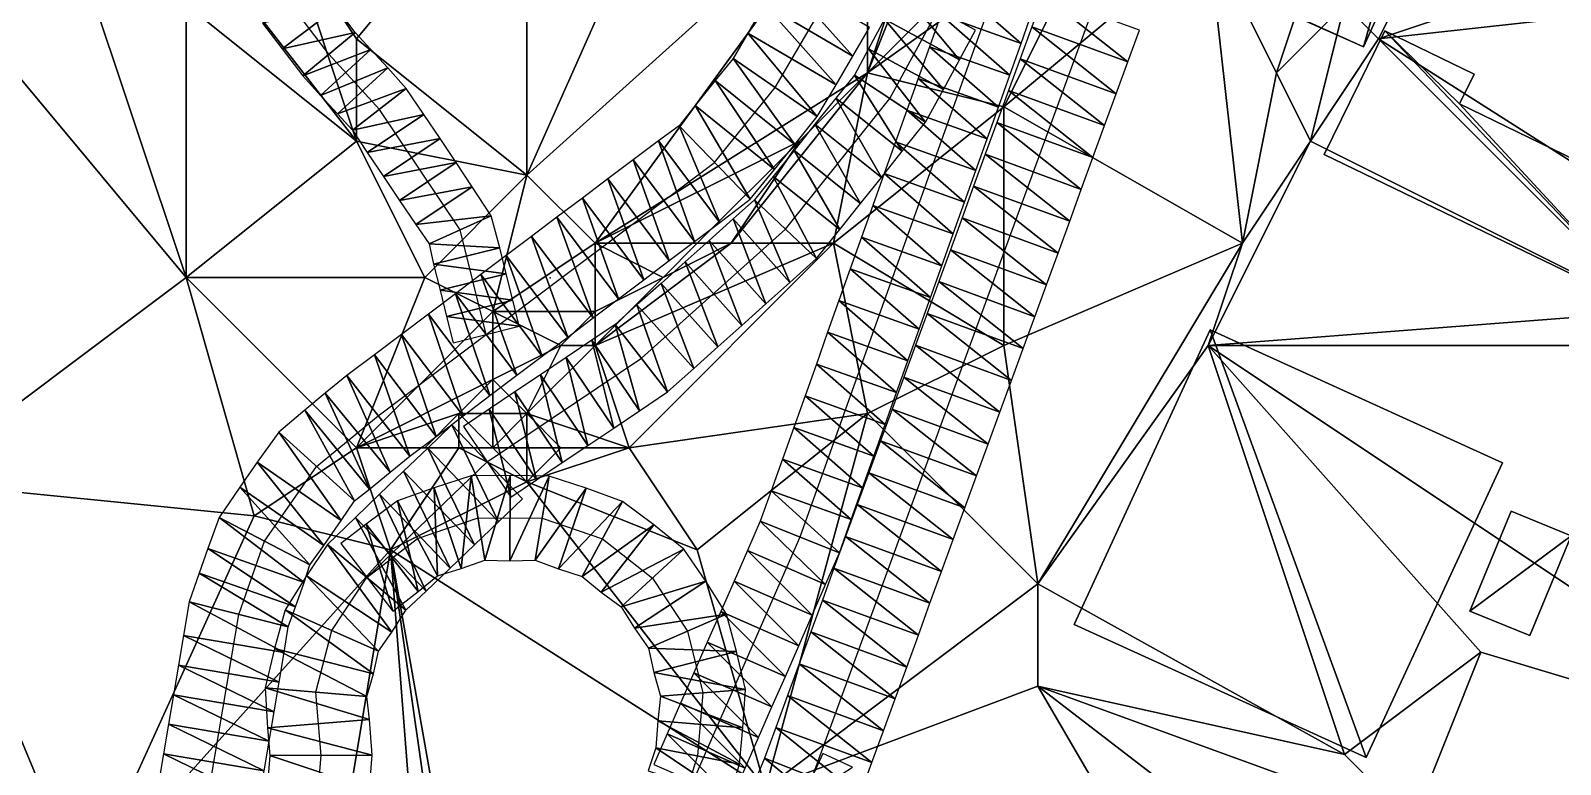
# Model space of a CAD drawing. Header units: metres. Extents: x -1103 to 901, y -902 to 905.
# Drawn here: x -1011.1 to -921.3, y -602.6 to -559.5 of the extents above; entities that cross this region are included whole.
import ezdxf

# ---------------------------------------------------------------- set-up
doc = ezdxf.new("R2010")
doc.units = ezdxf.units.M
for name, color, linetype in [('OSM_BUILDING_FOOTPRINTS', 7, 'CONTINUOUS'), ('OSM_BUILDING_ROOFS', 1, 'CONTINUOUS'), ('OSM_BUILDING_WALLS', 8, 'CONTINUOUS'), ('OSM_ROAD_AXES', 2, 'CONTINUOUS'), ('OSM_ROAD_SURFACE', 9, 'CONTINUOUS'), ('OSM_TERRAIN', 3, 'CONTINUOUS'), ('OSM_TREES', 3, 'CONTINUOUS')]:
    doc.layers.add(name, color=color, linetype=linetype)

msp = doc.modelspace()

# ---------------------------------------------------------------- linework, layer by layer
at = {"layer": 'OSM_BUILDING_FOOTPRINTS'}
for points in [[(-922.203, -536.966, 11.54), (-929.332, -533.77, 11.54), (-940.01, -557.271, 11.54), (-932.88, -560.467, 11.54), (-922.203, -536.966, 11.54)], [(-935.19, -566.782, 11.268), (-931.642, -559.538, 11.268), (-926.402, -562.081, 11.268), (-927.254, -563.818, 11.268), (-919.759, -567.445, 11.268), (-918.698, -565.277, 11.268), (-912.088, -568.473, 11.268), (-915.846, -576.137, 11.268), (-935.19, -566.782, 11.268)], [(-941.899, -577.078, 10.898), (-949.88, -594.385, 10.898), (-932.724, -602.193, 10.898), (-924.733, -584.885, 10.898), (-941.899, -577.078, 10.898)], [(-924.224, -587.727, 10.93), (-920.698, -589.165, 10.93), (-923.119, -595.026, 10.93), (-926.645, -593.589, 10.93), (-924.224, -587.727, 10.93)]]:
    msp.add_polyline3d(points, close=True, dxfattribs=at)
at = {"layer": 'OSM_BUILDING_ROOFS'}
for points in [[(-932.88, -560.467, 21.44), (-925.767, -535.368, 23.783), (-936.445, -558.869, 23.783)], [(-932.88, -560.467, 21.44), (-922.203, -536.966, 21.44), (-925.767, -535.368, 23.783)], [(-931.642, -559.538, 21.268), (-935.19, -566.782, 21.268), (-915.846, -576.137, 21.268)], [(-927.254, -563.818, 21.268), (-926.402, -562.081, 21.268), (-931.642, -559.538, 21.268)], [(-927.254, -563.818, 21.268), (-931.642, -559.538, 21.268), (-915.846, -576.137, 21.268)], [(-915.846, -576.137, 21.268), (-919.759, -567.445, 21.268), (-927.254, -563.818, 21.268)], [(-932.724, -602.193, 16.098), (-941.899, -577.078, 16.098), (-949.88, -594.385, 16.098)], [(-932.724, -602.193, 16.098), (-924.733, -584.885, 16.098), (-941.899, -577.078, 16.098)], [(-920.698, -589.165, 20.93), (-924.224, -587.727, 20.93), (-926.645, -593.589, 20.93)], [(-920.698, -589.165, 20.93), (-926.645, -593.589, 20.93), (-923.119, -595.026, 20.93)]]:
    msp.add_3dface(points, dxfattribs=at)
at = {"layer": 'OSM_BUILDING_WALLS'}
for points in [[(-932.88, -560.467, 11.54), (-922.203, -536.966, 11.54), (-922.203, -536.966, 21.44)], [(-932.88, -560.467, 11.54), (-922.203, -536.966, 21.44), (-932.88, -560.467, 21.44)], [(-940.01, -557.271, 11.54), (-932.88, -560.467, 11.54), (-932.88, -560.467, 21.44)], [(-940.01, -557.271, 11.54), (-932.88, -560.467, 21.44), (-940.01, -557.271, 21.44)], [(-940.01, -557.271, 21.44), (-932.88, -560.467, 21.44), (-936.445, -558.869, 23.783)], [(-931.642, -559.538, 11.268), (-935.19, -566.782, 11.268), (-935.19, -566.782, 21.268)], [(-931.642, -559.538, 11.268), (-935.19, -566.782, 21.268), (-931.642, -559.538, 21.268)], [(-926.402, -562.081, 11.268), (-931.642, -559.538, 11.268), (-931.642, -559.538, 21.268)], [(-926.402, -562.081, 11.268), (-931.642, -559.538, 21.268), (-926.402, -562.081, 21.268)], [(-927.254, -563.818, 11.268), (-926.402, -562.081, 11.268), (-926.402, -562.081, 21.268)], [(-927.254, -563.818, 11.268), (-926.402, -562.081, 21.268), (-927.254, -563.818, 21.268)], [(-919.759, -567.445, 11.268), (-927.254, -563.818, 11.268), (-927.254, -563.818, 21.268)], [(-919.759, -567.445, 11.268), (-927.254, -563.818, 21.268), (-919.759, -567.445, 21.268)], [(-935.19, -566.782, 11.268), (-915.846, -576.137, 11.268), (-915.846, -576.137, 21.268)], [(-935.19, -566.782, 11.268), (-915.846, -576.137, 21.268), (-935.19, -566.782, 21.268)], [(-941.899, -577.078, 10.898), (-949.88, -594.385, 10.898), (-949.88, -594.385, 16.098)], [(-941.899, -577.078, 10.898), (-949.88, -594.385, 16.098), (-941.899, -577.078, 16.098)], [(-924.733, -584.885, 10.898), (-941.899, -577.078, 10.898), (-941.899, -577.078, 16.098)], [(-924.733, -584.885, 10.898), (-941.899, -577.078, 16.098), (-924.733, -584.885, 16.098)], [(-932.724, -602.193, 10.898), (-924.733, -584.885, 10.898), (-924.733, -584.885, 16.098)], [(-932.724, -602.193, 10.898), (-924.733, -584.885, 16.098), (-932.724, -602.193, 16.098)], [(-924.224, -587.727, 10.93), (-926.645, -593.589, 10.93), (-926.645, -593.589, 20.93)], [(-924.224, -587.727, 10.93), (-926.645, -593.589, 20.93), (-924.224, -587.727, 20.93)], [(-920.698, -589.165, 10.93), (-924.224, -587.727, 10.93), (-924.224, -587.727, 20.93)], [(-920.698, -589.165, 10.93), (-924.224, -587.727, 20.93), (-920.698, -589.165, 20.93)], [(-923.119, -595.026, 10.93), (-920.698, -589.165, 10.93), (-920.698, -589.165, 20.93)], [(-923.119, -595.026, 10.93), (-920.698, -589.165, 20.93), (-923.119, -595.026, 20.93)], [(-926.645, -593.589, 10.93), (-923.119, -595.026, 10.93), (-923.119, -595.026, 20.93)], [(-926.645, -593.589, 10.93), (-923.119, -595.026, 20.93), (-926.645, -593.589, 20.93)], [(-949.88, -594.385, 10.898), (-932.724, -602.193, 10.898), (-932.724, -602.193, 16.098)], [(-949.88, -594.385, 10.898), (-932.724, -602.193, 16.098), (-949.88, -594.385, 16.098)]]:
    msp.add_3dface(points, dxfattribs=at)
at = {"layer": 'OSM_ROAD_AXES'}
for points in [[(-984.389, -577.355, 13.303), (-985.915, -571.206, 13.919), (-990.657, -564.14, 13.967), (-993.619, -560.899, 13.85), (-1005.182, -545.727, 13.877), (-1008.001, -539.987, 14.289), (-1006.519, -535.574, 14.732), (-1001.778, -531.007, 15.216), (-971.093, -499.046, 16.292)], [(-942.707, -541.634, 15.245), (-965.255, -603.321, 12.366), (-977.613, -633.059, 12.271), (-984.775, -649.393, 13.875), (-995.707, -665.086, 16.563), (-1012.596, -684.318, 18.854), (-1024.843, -696.317, 18.719), (-1036.505, -705.972, 16.873), (-1048.829, -715.229, 13.77), (-1063.674, -724.308, 11.18), (-1100, -742.912, 11.933)], [(-1020.987, -633.314, 14.085), (-1003.047, -611.185, 12.225), (-1001.257, -607.679, 12.208), (-998.914, -593.789, 12.147), (-997.399, -589.487, 12.116), (-994.349, -585.107, 12.34), (-990.723, -582.133, 12.671), (-984.389, -577.355, 13.303), (-970.982, -567.258, 14.082), (-967.422, -562.856, 14.353), (-962.515, -554.462, 14.852), (-957.441, -541.844, 15.651)], [(-949.372, -542.673, 15.503), (-965.974, -589.243, 13.023), (-973.048, -605.389, 12.264), (-976.121, -612.401, 12.194), (-988.191, -635.647, 12.846), (-995.74, -648.144, 14.9), (-1005.544, -662.134, 17.192), (-1016.2, -675.637, 18.234), (-1027.684, -687.05, 18.171), (-1045.381, -702.787, 15.625), (-1056.368, -711.535, 13.048), (-1067.985, -719.177, 11.428), (-1071.279, -720.947, 11.315), (-1100, -735.112, 11.938)], [(-984.334, -584.831, 12.391), (-975.281, -578.748, 13.386), (-966.814, -571.173, 13.999), (-960.691, -563.509, 14.386), (-949.372, -542.673, 15.503)], [(-1084.952, -704.469, 12.255), (-1083.35, -702.534, 12.291), (-1080.376, -700.255, 12.331), (-1076.817, -699.05, 12.452), (-1073.059, -699.061, 12.676), (-1069.378, -698.718, 12.894), (-1066.747, -697.734, 13.036), (-1064.758, -696.296, 13.141), (-1059.717, -691.629, 13.741), (-999.013, -616.482, 12.354), (-995.851, -611.605, 12.159), (-994.514, -607.17, 12.147), (-994.083, -602.061, 12.143), (-994.381, -598.345, 12.145), (-993.453, -594.729, 12.137), (-991.397, -591.61, 12.118), (-984.334, -584.831, 12.391)], [(-991.397, -591.61, 12.118), (-988.424, -589.321, 12.166), (-984.864, -588.126, 12.293), (-981.106, -588.137, 12.394), (-977.569, -589.354, 12.454), (-974.618, -591.654, 12.471), (-972.573, -594.773, 12.446), (-971.666, -598.389, 12.381), (-971.976, -602.094, 12.292), (-973.048, -605.389, 12.264)]]:
    msp.add_polyline3d(points, dxfattribs=at)
at = {"layer": 'OSM_ROAD_SURFACE'}
for points in [[(-962.869, -561.013, 14.542), (-967.068, -556.306, 14.78), (-968.049, -557.985, 14.672)], [(-962.869, -561.013, 14.542), (-961.888, -559.334, 14.653), (-967.068, -556.306, 14.78)], [(-957.04, -556.736, 14.869), (-957.704, -558.599, 14.704), (-952.994, -560.278, 14.606)], [(-957.04, -556.736, 14.869), (-952.994, -560.278, 14.606), (-952.33, -558.415, 14.708)], [(-956.608, -561.229, 14.548), (-960.058, -557.106, 14.877), (-961.001, -558.843, 14.77)], [(-956.608, -561.229, 14.548), (-955.664, -559.493, 14.643), (-960.058, -557.106, 14.877)], [(-951.674, -557.428, 14.762), (-952.357, -559.297, 14.66), (-946.722, -561.357, 14.442)], [(-951.674, -557.428, 14.762), (-946.722, -561.357, 14.442), (-946.039, -559.487, 14.543)], [(-993.185, -558.17, 13.87), (-997.523, -559.077, 13.91), (-996.366, -560.594, 13.925)], [(-992.077, -559.626, 13.93), (-993.185, -558.17, 13.87), (-996.366, -560.594, 13.925)], [(-963.851, -562.692, 14.442), (-968.049, -557.985, 14.672), (-969.031, -559.663, 14.563)], [(-963.851, -562.692, 14.442), (-962.869, -561.013, 14.542), (-968.049, -557.985, 14.672)], [(-957.551, -562.966, 14.452), (-961.001, -558.843, 14.77), (-961.944, -560.579, 14.579)], [(-957.551, -562.966, 14.452), (-956.608, -561.229, 14.548), (-961.001, -558.843, 14.77)], [(-957.704, -558.599, 14.704), (-958.368, -560.462, 14.586), (-953.658, -562.141, 14.504)], [(-957.704, -558.599, 14.704), (-953.658, -562.141, 14.504), (-952.994, -560.278, 14.606)], [(-952.357, -559.297, 14.66), (-953.041, -561.166, 14.558), (-947.405, -563.226, 14.34)], [(-952.357, -559.297, 14.66), (-947.405, -563.226, 14.34), (-946.722, -561.357, 14.442)], [(-992.077, -559.626, 13.93), (-996.366, -560.594, 13.925), (-995.162, -562.172, 13.94)], [(-991.156, -560.63, 13.955), (-992.077, -559.626, 13.93), (-995.162, -562.172, 13.94)], [(-964.952, -564.559, 14.435), (-969.031, -559.663, 14.563), (-969.893, -561.154, 14.474)], [(-964.952, -564.559, 14.435), (-963.851, -562.692, 14.442), (-969.031, -559.663, 14.563)], [(-991.156, -560.63, 13.955), (-995.162, -562.172, 13.94), (-994.108, -563.329, 13.982)], [(-990.168, -561.71, 13.988), (-991.156, -560.63, 13.955), (-994.108, -563.329, 13.982)], [(-966.276, -566.21, 14.447), (-969.893, -561.154, 14.474), (-970.942, -562.437, 14.395)], [(-966.276, -566.21, 14.447), (-964.952, -564.559, 14.435), (-969.893, -561.154, 14.474)], [(-958.607, -564.89, 14.38), (-961.944, -560.579, 14.579), (-962.774, -562.127, 14.482)], [(-958.607, -564.89, 14.38), (-957.551, -562.966, 14.452), (-961.944, -560.579, 14.579)], [(-958.368, -560.462, 14.586), (-959.032, -562.325, 14.484), (-954.322, -564.003, 14.404)], [(-958.368, -560.462, 14.586), (-954.322, -564.003, 14.404), (-953.658, -562.141, 14.504)], [(-953.041, -561.166, 14.558), (-953.724, -563.036, 14.456), (-948.089, -565.095, 14.239)], [(-953.041, -561.166, 14.558), (-948.089, -565.095, 14.239), (-947.405, -563.226, 14.34)], [(-990.168, -561.71, 13.988), (-994.108, -563.329, 13.982), (-993.121, -564.409, 13.997)], [(-989.077, -562.913, 14.029), (-990.168, -561.71, 13.988), (-993.121, -564.409, 13.997)], [(-959.962, -566.602, 14.318), (-962.774, -562.127, 14.482), (-963.869, -563.481, 14.445)], [(-959.962, -566.602, 14.318), (-958.607, -564.89, 14.38), (-962.774, -562.127, 14.482)], [(-989.077, -562.913, 14.029), (-993.121, -564.409, 13.997), (-992.237, -565.366, 14.006)], [(-988.048, -564.438, 14.074), (-989.077, -562.913, 14.029), (-992.237, -565.366, 14.006)], [(-967.462, -567.677, 14.349), (-970.942, -562.437, 14.395), (-972.128, -563.904, 14.305)], [(-967.462, -567.677, 14.349), (-966.276, -566.21, 14.447), (-970.942, -562.437, 14.395)], [(-959.032, -562.325, 14.484), (-959.696, -564.187, 14.409), (-954.986, -565.866, 14.334)], [(-959.032, -562.325, 14.484), (-954.986, -565.866, 14.334), (-954.322, -564.003, 14.404)], [(-953.724, -563.036, 14.456), (-954.407, -564.905, 14.37), (-948.772, -566.965, 14.137)], [(-953.724, -563.036, 14.456), (-948.772, -566.965, 14.137), (-948.089, -565.095, 14.239)], [(-968.896, -569.414, 14.223), (-972.128, -563.904, 14.305), (-973.068, -565.102, 14.235)], [(-968.896, -569.414, 14.223), (-967.462, -567.677, 14.349), (-972.128, -563.904, 14.305)], [(-961.187, -568.135, 14.263), (-963.869, -563.481, 14.445), (-965.093, -565.014, 14.462)], [(-961.187, -568.135, 14.263), (-959.962, -566.602, 14.318), (-963.869, -563.481, 14.445)], [(-988.048, -564.438, 14.074), (-992.237, -565.366, 14.006), (-991.369, -566.667, 14.009)], [(-987.099, -565.852, 14.115), (-988.048, -564.438, 14.074), (-991.369, -566.667, 14.009)], [(-959.696, -564.187, 14.409), (-960.36, -566.05, 14.34), (-955.65, -567.729, 14.265)], [(-959.696, -564.187, 14.409), (-955.65, -567.729, 14.265), (-954.986, -565.866, 14.334)], [(-970.667, -570.776, 14.202), (-973.068, -565.102, 14.235), (-974.276, -565.983, 14.197)], [(-970.667, -570.776, 14.202), (-968.896, -569.414, 14.223), (-973.068, -565.102, 14.235)], [(-962.412, -569.668, 14.208), (-965.093, -565.014, 14.462), (-966.318, -566.547, 14.4)], [(-962.412, -569.668, 14.208), (-961.187, -568.135, 14.263), (-965.093, -565.014, 14.462)], [(-954.407, -564.905, 14.37), (-955.09, -566.774, 14.3), (-949.455, -568.834, 14.085)], [(-954.407, -564.905, 14.37), (-949.455, -568.834, 14.085), (-948.772, -566.965, 14.137)], [(-987.099, -565.852, 14.115), (-991.369, -566.667, 14.009), (-990.421, -568.081, 13.972)], [(-986.151, -567.265, 14.15), (-987.099, -565.852, 14.115), (-990.421, -568.081, 13.972)], [(-972.156, -571.898, 14.142), (-974.276, -565.983, 14.197), (-975.766, -567.105, 14.148)], [(-972.156, -571.898, 14.142), (-970.667, -570.776, 14.202), (-974.276, -565.983, 14.197)], [(-963.636, -571.2, 14.153), (-966.318, -566.547, 14.4), (-967.543, -568.079, 14.29)], [(-963.636, -571.2, 14.153), (-962.412, -569.668, 14.208), (-966.318, -566.547, 14.4)], [(-960.36, -566.05, 14.34), (-961.024, -567.913, 14.271), (-956.314, -569.592, 14.195)], [(-960.36, -566.05, 14.34), (-956.314, -569.592, 14.195), (-955.65, -567.729, 14.265)], [(-986.151, -567.265, 14.15), (-990.421, -568.081, 13.972), (-989.472, -569.494, 13.935)], [(-985.203, -568.678, 14.114), (-986.151, -567.265, 14.15), (-989.472, -569.494, 13.935)], [(-973.646, -573.02, 13.909), (-975.766, -567.105, 14.148), (-977.256, -568.227, 14.099)], [(-973.646, -573.02, 13.909), (-972.156, -571.898, 14.142), (-975.766, -567.105, 14.148)], [(-955.09, -566.774, 14.3), (-955.774, -568.643, 14.23), (-950.138, -570.703, 14.033)], [(-955.09, -566.774, 14.3), (-950.138, -570.703, 14.033), (-949.455, -568.834, 14.085)], [(-975.136, -574.142, 13.764), (-977.256, -568.227, 14.099), (-978.745, -569.349, 14.049)], [(-975.136, -574.142, 13.764), (-973.646, -573.02, 13.909), (-977.256, -568.227, 14.099)], [(-964.995, -572.888, 14.049), (-967.543, -568.079, 14.29), (-968.633, -569.458, 14.184)], [(-964.995, -572.888, 14.049), (-963.636, -571.2, 14.153), (-967.543, -568.079, 14.29)], [(-961.024, -567.913, 14.271), (-961.688, -569.776, 14.202), (-956.978, -571.455, 14.125)], [(-961.024, -567.913, 14.271), (-956.978, -571.455, 14.125), (-956.314, -569.592, 14.195)], [(-985.203, -568.678, 14.114), (-989.472, -569.494, 13.935), (-988.524, -570.907, 13.899)], [(-984.092, -570.384, 14.05), (-985.203, -568.678, 14.114), (-988.524, -570.907, 13.899)], [(-955.774, -568.643, 14.23), (-956.457, -570.513, 14.16), (-950.822, -572.573, 13.981)], [(-955.774, -568.643, 14.23), (-950.822, -572.573, 13.981), (-950.138, -570.703, 14.033)], [(-976.626, -575.264, 13.79), (-978.745, -569.349, 14.049), (-980.235, -570.471, 13.984)], [(-976.626, -575.264, 13.79), (-975.136, -574.142, 13.764), (-978.745, -569.349, 14.049)], [(-966.558, -574.298, 13.932), (-968.633, -569.458, 14.184), (-969.892, -570.572, 14.144)], [(-966.558, -574.298, 13.932), (-964.995, -572.888, 14.049), (-968.633, -569.458, 14.184)], [(-961.688, -569.776, 14.202), (-962.352, -571.638, 14.133), (-957.642, -573.317, 14.055)], [(-961.688, -569.776, 14.202), (-957.642, -573.317, 14.055), (-956.978, -571.455, 14.125)], [(-984.092, -570.384, 14.05), (-988.524, -570.907, 13.899), (-987.738, -572.028, 13.871)], [(-983.592, -572.262, 13.831), (-984.092, -570.384, 14.05), (-987.738, -572.028, 13.871)], [(-978.115, -576.386, 13.745), (-980.235, -570.471, 13.984), (-981.725, -571.593, 13.877)], [(-978.115, -576.386, 13.745), (-976.626, -575.264, 13.79), (-980.235, -570.471, 13.984)], [(-967.97, -575.561, 13.826), (-969.892, -570.572, 14.144), (-971.304, -571.835, 14.096)], [(-967.97, -575.561, 13.826), (-966.558, -574.298, 13.932), (-969.892, -570.572, 14.144)], [(-956.457, -570.513, 14.16), (-957.14, -572.382, 14.09), (-951.505, -574.442, 13.929)], [(-956.457, -570.513, 14.16), (-951.505, -574.442, 13.929), (-950.822, -572.573, 13.981)], [(-983.592, -572.262, 13.831), (-987.738, -572.028, 13.871), (-987.475, -573.225, 13.822)], [(-979.605, -577.508, 13.682), (-981.725, -571.593, 13.877), (-983.215, -572.715, 13.77)], [(-979.605, -577.508, 13.682), (-978.115, -576.386, 13.745), (-981.725, -571.593, 13.877)], [(-969.381, -576.824, 13.721), (-971.304, -571.835, 14.096), (-972.715, -573.097, 13.882)], [(-969.381, -576.824, 13.721), (-967.97, -575.561, 13.826), (-971.304, -571.835, 14.096)], [(-962.352, -571.638, 14.133), (-963.016, -573.501, 14.051), (-958.306, -575.18, 13.985)], [(-962.352, -571.638, 14.133), (-958.306, -575.18, 13.985), (-957.642, -573.317, 14.055)], [(-983.211, -573.799, 13.657), (-983.592, -572.262, 13.831), (-987.475, -573.225, 13.822)], [(-981.095, -578.63, 13.536), (-983.215, -572.715, 13.77), (-984.704, -573.837, 13.691)], [(-981.095, -578.63, 13.536), (-979.605, -577.508, 13.682), (-983.215, -572.715, 13.77)], [(-957.14, -572.382, 14.09), (-957.824, -574.251, 14.02), (-952.188, -576.311, 13.877)], [(-957.14, -572.382, 14.09), (-952.188, -576.311, 13.877), (-951.505, -574.442, 13.929)], [(-983.211, -573.799, 13.657), (-987.475, -573.225, 13.822), (-987.093, -574.762, 13.651)], [(-982.83, -575.336, 13.508), (-983.211, -573.799, 13.657), (-987.093, -574.762, 13.651)], [(-970.792, -578.086, 13.616), (-972.715, -573.097, 13.882), (-974.126, -574.36, 13.71)], [(-970.792, -578.086, 13.616), (-969.381, -576.824, 13.721), (-972.715, -573.097, 13.882)], [(-963.016, -573.501, 14.051), (-963.68, -575.364, 13.944), (-958.971, -577.043, 13.889)], [(-963.016, -573.501, 14.051), (-958.971, -577.043, 13.889), (-958.306, -575.18, 13.985)], [(-982.584, -579.751, 13.343), (-984.704, -573.837, 13.691), (-986.195, -574.959, 13.61)], [(-982.584, -579.751, 13.343), (-981.095, -578.63, 13.536), (-984.704, -573.837, 13.691)], [(-972.203, -579.349, 13.51), (-974.126, -574.36, 13.71), (-975.537, -575.623, 13.596)], [(-972.203, -579.349, 13.51), (-970.792, -578.086, 13.616), (-974.126, -574.36, 13.71)], [(-957.824, -574.251, 14.02), (-958.507, -576.121, 13.939), (-952.872, -578.181, 13.813)], [(-957.824, -574.251, 14.02), (-952.872, -578.181, 13.813), (-952.188, -576.311, 13.877)], [(-984.166, -580.944, 12.959), (-986.195, -574.959, 13.61), (-987.779, -576.154, 13.475)], [(-982.83, -575.336, 13.508), (-987.093, -574.762, 13.651), (-986.712, -576.299, 13.438)], [(-982.448, -576.873, 13.513), (-982.83, -575.336, 13.508), (-986.712, -576.299, 13.438)], [(-984.166, -580.944, 12.959), (-982.584, -579.751, 13.343), (-986.195, -574.959, 13.61)], [(-973.744, -580.72, 13.396), (-975.537, -575.623, 13.596), (-976.818, -576.777, 13.497)], [(-973.744, -580.72, 13.396), (-972.203, -579.349, 13.51), (-975.537, -575.623, 13.596)], [(-963.68, -575.364, 13.944), (-964.344, -577.227, 13.825), (-959.635, -578.906, 13.789)], [(-963.68, -575.364, 13.944), (-959.635, -578.906, 13.789), (-958.971, -577.043, 13.889)], [(-985.75, -582.139, 13.046), (-987.779, -576.154, 13.475), (-989.363, -577.349, 13.339)], [(-985.75, -582.139, 13.046), (-984.166, -580.944, 12.959), (-987.779, -576.154, 13.475)], [(-982.448, -576.873, 13.513), (-986.712, -576.299, 13.438), (-986.331, -577.837, 13.226)], [(-958.507, -576.121, 13.939), (-959.19, -577.99, 13.839), (-953.555, -580.05, 13.732)], [(-958.507, -576.121, 13.939), (-953.555, -580.05, 13.732), (-952.872, -578.181, 13.813)], [(-987.333, -583.333, 12.993), (-989.363, -577.349, 13.339), (-990.946, -578.543, 13.128)], [(-987.333, -583.333, 12.993), (-985.75, -582.139, 13.046), (-989.363, -577.349, 13.339)], [(-975.396, -581.837, 13.289), (-976.818, -576.777, 13.497), (-978.184, -577.687, 13.472)], [(-975.396, -581.837, 13.289), (-973.744, -580.72, 13.396), (-976.818, -576.777, 13.497)], [(-964.344, -577.227, 13.825), (-965.008, -579.09, 13.706), (-960.299, -580.769, 13.689)], [(-964.344, -577.227, 13.825), (-960.299, -580.769, 13.689), (-959.635, -578.906, 13.789)], [(-976.905, -582.851, 13.186), (-978.184, -577.687, 13.472), (-979.693, -578.701, 13.446)], [(-976.905, -582.851, 13.186), (-975.396, -581.837, 13.289), (-978.184, -577.687, 13.472)], [(-959.19, -577.99, 13.839), (-959.873, -579.859, 13.738), (-954.238, -581.919, 13.622)], [(-959.19, -577.99, 13.839), (-954.238, -581.919, 13.622), (-953.555, -580.05, 13.732)], [(-988.874, -584.495, 12.426), (-990.946, -578.543, 13.128), (-992.572, -579.77, 12.912)], [(-988.874, -584.495, 12.426), (-987.333, -583.333, 12.993), (-990.946, -578.543, 13.128)], [(-978.413, -583.865, 13.104), (-979.693, -578.701, 13.446), (-981.202, -579.714, 13.365)], [(-978.413, -583.865, 13.104), (-976.905, -582.851, 13.186), (-979.693, -578.701, 13.446)], [(-965.008, -579.09, 13.706), (-965.672, -580.952, 13.587), (-960.963, -582.631, 13.578)], [(-965.008, -579.09, 13.706), (-960.963, -582.631, 13.578), (-960.299, -580.769, 13.689)], [(-990.029, -585.443, 12.391), (-992.572, -579.77, 12.912), (-993.835, -580.805, 12.736)], [(-990.029, -585.443, 12.391), (-988.874, -584.495, 12.426), (-992.572, -579.77, 12.912)], [(-979.922, -584.878, 12.83), (-981.202, -579.714, 13.365), (-982.711, -580.728, 13.188)], [(-979.922, -584.878, 12.83), (-978.413, -583.865, 13.104), (-981.202, -579.714, 13.365)], [(-959.873, -579.859, 13.738), (-960.557, -581.729, 13.634), (-954.921, -583.789, 13.506)], [(-959.873, -579.859, 13.738), (-954.921, -583.789, 13.506), (-954.238, -581.919, 13.622)], [(-991.237, -586.435, 12.354), (-993.835, -580.805, 12.736), (-995.043, -581.797, 12.601)], [(-991.237, -586.435, 12.354), (-990.029, -585.443, 12.391), (-993.835, -580.805, 12.736)], [(-981.431, -585.892, 12.53), (-982.711, -580.728, 13.188), (-984.219, -581.742, 12.652)], [(-981.431, -585.892, 12.53), (-979.922, -584.878, 12.83), (-982.711, -580.728, 13.188)], [(-965.672, -580.952, 13.587), (-966.337, -582.815, 13.458), (-961.627, -584.494, 13.472)], [(-965.672, -580.952, 13.587), (-961.627, -584.494, 13.472), (-960.963, -582.631, 13.578)], [(-992.127, -587.124, 12.299), (-995.043, -581.797, 12.601), (-996.57, -583.091, 12.498)], [(-992.127, -587.124, 12.299), (-991.237, -586.435, 12.354), (-995.043, -581.797, 12.601)], [(-982.94, -586.906, 12.427), (-984.219, -581.742, 12.652), (-985.728, -582.756, 12.862)], [(-982.94, -586.906, 12.427), (-981.431, -585.892, 12.53), (-984.219, -581.742, 12.652)], [(-960.557, -581.729, 13.634), (-961.24, -583.598, 13.522), (-955.605, -585.658, 13.39)], [(-960.557, -581.729, 13.634), (-955.605, -585.658, 13.39), (-954.921, -583.789, 13.506)], [(-983.669, -588.351, 12.369), (-986.411, -582.666, 12.998), (-987.824, -584.022, 12.438)], [(-983.669, -588.351, 12.369), (-982.257, -586.995, 12.443), (-986.411, -582.666, 12.998)], [(-992.904, -588.282, 12.216), (-996.57, -583.091, 12.498), (-997.827, -584.853, 12.367)], [(-992.904, -588.282, 12.216), (-992.127, -587.124, 12.299), (-996.57, -583.091, 12.498)], [(-966.337, -582.815, 13.458), (-967.001, -584.678, 13.256), (-962.291, -586.357, 13.369)], [(-966.337, -582.815, 13.458), (-962.291, -586.357, 13.369), (-961.627, -584.494, 13.472)], [(-961.24, -583.598, 13.522), (-961.923, -585.467, 13.418), (-956.288, -587.527, 13.274)], [(-961.24, -583.598, 13.522), (-956.288, -587.527, 13.274), (-955.605, -585.658, 13.39)], [(-985.082, -589.707, 12.296), (-987.824, -584.022, 12.438), (-989.237, -585.378, 12.385)], [(-985.082, -589.707, 12.296), (-983.669, -588.351, 12.369), (-987.824, -584.022, 12.438)], [(-993.921, -589.742, 12.161), (-997.827, -584.853, 12.367), (-998.844, -586.312, 12.273)], [(-993.921, -589.742, 12.161), (-992.904, -588.282, 12.216), (-997.827, -584.853, 12.367)], [(-986.494, -591.063, 12.223), (-989.237, -585.378, 12.385), (-990.649, -586.734, 12.332)], [(-986.494, -591.063, 12.223), (-985.082, -589.707, 12.296), (-989.237, -585.378, 12.385)], [(-967.001, -584.678, 13.256), (-967.665, -586.541, 13.055), (-962.955, -588.22, 13.266)], [(-967.001, -584.678, 13.256), (-962.955, -588.22, 13.266), (-962.291, -586.357, 13.369)], [(-961.923, -585.467, 13.418), (-962.607, -587.337, 13.314), (-956.971, -589.397, 13.17)], [(-961.923, -585.467, 13.418), (-956.971, -589.397, 13.17), (-956.288, -587.527, 13.274)], [(-994.744, -590.883, 12.17), (-998.844, -586.312, 12.273), (-1000.055, -588.091, 12.225)], [(-994.744, -590.883, 12.17), (-993.921, -589.742, 12.161), (-998.844, -586.312, 12.273)], [(-987.247, -591.527, 12.19), (-987.439, -586.354, 12.317), (-989.6, -587.115, 12.3)], [(-985.849, -591.094, 12.239), (-985.264, -585.658, 12.395), (-987.439, -586.354, 12.317)], [(-987.247, -591.527, 12.19), (-985.849, -591.094, 12.239), (-987.439, -586.354, 12.317)], [(-985.849, -591.094, 12.239), (-984.465, -590.594, 12.29), (-985.264, -585.658, 12.395)], [(-984.465, -590.594, 12.29), (-982.978, -585.632, 12.458), (-985.264, -585.658, 12.395)], [(-984.465, -590.594, 12.29), (-982.993, -590.632, 12.328), (-982.978, -585.632, 12.458)], [(-982.993, -590.632, 12.328), (-980.691, -585.672, 12.612), (-982.978, -585.632, 12.458)], [(-982.993, -590.632, 12.328), (-981.521, -590.603, 12.369), (-980.691, -585.672, 12.612)], [(-981.521, -590.603, 12.369), (-978.525, -586.382, 12.666), (-980.691, -585.672, 12.612)], [(-981.521, -590.603, 12.369), (-980.151, -591.11, 12.393), (-978.525, -586.382, 12.666)], [(-980.151, -591.11, 12.393), (-976.378, -587.156, 12.709), (-978.525, -586.382, 12.666)], [(-987.907, -592.419, 12.173), (-990.649, -586.734, 12.332), (-992.062, -588.09, 12.241)], [(-988.385, -592.446, 12.166), (-989.6, -587.115, 12.3), (-991.436, -588.485, 12.226)], [(-987.907, -592.419, 12.173), (-986.494, -591.063, 12.223), (-990.649, -586.734, 12.332)], [(-988.385, -592.446, 12.166), (-987.247, -591.527, 12.19), (-989.6, -587.115, 12.3)], [(-980.151, -591.11, 12.393), (-978.76, -591.552, 12.419), (-976.378, -587.156, 12.709)], [(-978.76, -591.552, 12.419), (-974.557, -588.532, 12.648), (-976.378, -587.156, 12.709)], [(-967.665, -586.541, 13.055), (-968.298, -588.321, 12.945), (-963.65, -590.165, 13.158)], [(-967.665, -586.541, 13.055), (-963.65, -590.165, 13.158), (-962.955, -588.22, 13.266)], [(-995.074, -591.917, 12.177), (-1000.055, -588.091, 12.225), (-1000.734, -589.925, 12.234)], [(-995.074, -591.917, 12.177), (-994.744, -590.883, 12.17), (-1000.055, -588.091, 12.225)], [(-989.097, -593.536, 12.152), (-992.062, -588.09, 12.241), (-993.697, -589.684, 12.16)], [(-989.097, -593.536, 12.152), (-987.907, -592.419, 12.173), (-992.062, -588.09, 12.241)], [(-962.607, -587.337, 13.314), (-963.29, -589.206, 13.211), (-957.655, -591.266, 13.066)], [(-962.607, -587.337, 13.314), (-957.655, -591.266, 13.066), (-956.971, -589.397, 13.17)], [(-989.872, -593.591, 12.15), (-991.436, -588.485, 12.226), (-992.922, -589.629, 12.158)], [(-989.872, -593.591, 12.15), (-988.385, -592.446, 12.166), (-991.436, -588.485, 12.226)], [(-978.76, -591.552, 12.419), (-977.63, -592.476, 12.425), (-974.557, -588.532, 12.648)], [(-977.63, -592.476, 12.425), (-972.78, -589.959, 12.607), (-974.557, -588.532, 12.648)], [(-968.298, -588.321, 12.945), (-969.05, -590.034, 12.829), (-964.47, -592.04, 13.054)], [(-968.298, -588.321, 12.945), (-964.47, -592.04, 13.054), (-963.65, -590.165, 13.158)], [(-995.579, -593.351, 12.188), (-1000.734, -589.925, 12.234), (-1001.239, -591.359, 12.239)], [(-995.579, -593.351, 12.188), (-995.074, -591.917, 12.177), (-1000.734, -589.925, 12.234)], [(-989.92, -594.821, 12.15), (-993.697, -589.684, 12.16), (-994.93, -591.518, 12.174)], [(-989.92, -594.821, 12.15), (-989.097, -593.536, 12.152), (-993.697, -589.684, 12.16)], [(-977.63, -592.476, 12.425), (-976.456, -593.349, 12.435), (-972.78, -589.959, 12.607)], [(-976.456, -593.349, 12.435), (-971.505, -591.842, 12.593), (-972.78, -589.959, 12.607)], [(-963.29, -589.206, 13.211), (-963.973, -591.075, 13.107), (-958.338, -593.135, 12.962)], [(-963.29, -589.206, 13.211), (-958.338, -593.135, 12.962), (-957.655, -591.266, 13.066)], [(-969.05, -590.034, 12.829), (-969.836, -591.828, 12.708), (-965.256, -593.834, 12.953)], [(-969.05, -590.034, 12.829), (-965.256, -593.834, 12.953), (-964.47, -592.04, 13.054)], [(-996.004, -594.521, 12.196), (-1001.239, -591.359, 12.239), (-1001.823, -593.057, 12.246)], [(-996.004, -594.521, 12.196), (-995.579, -593.351, 12.188), (-1001.239, -591.359, 12.239)], [(-990.71, -595.944, 12.16), (-994.93, -591.518, 12.174), (-996.196, -593.513, 12.19)], [(-990.71, -595.944, 12.16), (-989.92, -594.821, 12.15), (-994.93, -591.518, 12.174)], [(-963.973, -591.075, 13.107), (-964.656, -592.945, 13.003), (-959.021, -595.004, 12.859)], [(-963.973, -591.075, 13.107), (-959.021, -595.004, 12.859), (-958.338, -593.135, 12.962)], [(-976.456, -593.349, 12.435), (-975.686, -594.584, 12.423), (-971.505, -591.842, 12.593)], [(-975.686, -594.584, 12.423), (-970.283, -593.769, 12.605), (-971.505, -591.842, 12.593)], [(-969.836, -591.828, 12.708), (-970.622, -593.622, 12.587), (-966.042, -595.628, 12.832)], [(-969.836, -591.828, 12.708), (-966.042, -595.628, 12.832), (-965.256, -593.834, 12.953)], [(-996.248, -596.024, 12.206), (-1001.823, -593.057, 12.246), (-1002.165, -595.026, 12.242)], [(-996.248, -596.024, 12.206), (-996.004, -594.521, 12.196), (-1001.823, -593.057, 12.246)], [(-991.011, -597.283, 12.163), (-996.196, -593.513, 12.19), (-996.823, -595.791, 12.206)], [(-991.011, -597.283, 12.163), (-990.71, -595.944, 12.16), (-996.196, -593.513, 12.19)], [(-964.656, -592.945, 13.003), (-965.34, -594.814, 12.9), (-959.704, -596.874, 12.755)], [(-964.656, -592.945, 13.003), (-959.704, -596.874, 12.755), (-959.021, -595.004, 12.859)], [(-975.686, -594.584, 12.423), (-974.863, -595.776, 12.415), (-970.283, -593.769, 12.605)], [(-974.863, -595.776, 12.415), (-969.695, -595.973, 12.565), (-970.283, -593.769, 12.605)], [(-970.622, -593.622, 12.587), (-971.408, -595.416, 12.509), (-966.828, -597.422, 12.711)], [(-970.622, -593.622, 12.587), (-966.828, -597.422, 12.711), (-966.042, -595.628, 12.832)], [(-996.541, -597.76, 12.215), (-1002.165, -595.026, 12.242), (-1002.457, -596.762, 12.238)], [(-996.541, -597.76, 12.215), (-996.248, -596.024, 12.206), (-1002.165, -595.026, 12.242)], [(-965.34, -594.814, 12.9), (-966.023, -596.683, 12.794), (-960.388, -598.743, 12.652)], [(-965.34, -594.814, 12.9), (-960.388, -598.743, 12.652), (-959.704, -596.874, 12.755)], [(-991.392, -598.602, 12.168), (-996.823, -595.791, 12.206), (-997.37, -598.088, 12.222)], [(-991.392, -598.602, 12.168), (-991.011, -597.283, 12.163), (-996.823, -595.791, 12.206)], [(-974.863, -595.776, 12.415), (-974.545, -597.189, 12.387), (-969.695, -595.973, 12.565)], [(-974.545, -597.189, 12.387), (-969.175, -598.186, 12.519), (-969.695, -595.973, 12.565)], [(-971.408, -595.416, 12.509), (-972.194, -597.21, 12.447), (-967.614, -599.216, 12.59)], [(-971.408, -595.416, 12.509), (-967.614, -599.216, 12.59), (-966.828, -597.422, 12.711)], [(-996.834, -599.497, 12.218), (-1002.457, -596.762, 12.238), (-1002.75, -598.499, 12.235)], [(-996.834, -599.497, 12.218), (-996.541, -597.76, 12.215), (-1002.457, -596.762, 12.238)], [(-966.023, -596.683, 12.794), (-966.706, -598.553, 12.678), (-961.071, -600.612, 12.551)], [(-966.023, -596.683, 12.794), (-961.071, -600.612, 12.551), (-960.388, -598.743, 12.652)], [(-974.545, -597.189, 12.387), (-974.158, -598.592, 12.361), (-969.175, -598.186, 12.519)], [(-972.194, -597.21, 12.447), (-972.98, -599.004, 12.382), (-968.4, -601.01, 12.469)], [(-972.194, -597.21, 12.447), (-968.4, -601.01, 12.469), (-967.614, -599.216, 12.59)], [(-997.127, -601.233, 12.22), (-1002.75, -598.499, 12.235), (-1003.043, -600.235, 12.247)], [(-997.127, -601.233, 12.22), (-996.834, -599.497, 12.218), (-1002.75, -598.499, 12.235)], [(-991.242, -599.963, 12.164), (-991.392, -598.602, 12.168), (-997.37, -598.088, 12.222)], [(-991.242, -599.963, 12.164), (-997.37, -598.088, 12.222), (-997.223, -600.443, 12.221)], [(-974.158, -598.592, 12.361), (-974.312, -600.033, 12.32), (-969.33, -600.449, 12.439)], [(-974.158, -598.592, 12.361), (-969.33, -600.449, 12.439), (-969.175, -598.186, 12.519)], [(-966.706, -598.553, 12.678), (-967.39, -600.422, 12.561), (-961.754, -602.482, 12.452)], [(-966.706, -598.553, 12.678), (-961.754, -602.482, 12.452), (-961.071, -600.612, 12.551)], [(-972.98, -599.004, 12.382), (-973.766, -600.798, 12.324), (-969.186, -602.804, 12.386)], [(-972.98, -599.004, 12.382), (-969.186, -602.804, 12.386), (-968.4, -601.01, 12.469)], [(-997.42, -602.969, 12.223), (-1003.043, -600.235, 12.247), (-1003.336, -601.971, 12.259)], [(-997.42, -602.969, 12.223), (-997.127, -601.233, 12.22), (-1003.043, -600.235, 12.247)], [(-991.083, -602.056, 12.16), (-991.242, -599.963, 12.164), (-997.223, -600.443, 12.221)], [(-991.083, -602.056, 12.16), (-997.223, -600.443, 12.221), (-997.083, -602.066, 12.22)], [(-974.312, -600.033, 12.32), (-974.428, -601.61, 12.312), (-969.523, -602.578, 12.382)], [(-974.312, -600.033, 12.32), (-969.523, -602.578, 12.382), (-969.33, -600.449, 12.439)], [(-967.39, -600.422, 12.561), (-968.05, -602.232, 12.448), (-962.46, -604.41, 12.354)], [(-967.39, -600.422, 12.561), (-962.46, -604.41, 12.354), (-961.754, -602.482, 12.452)], [(-974.428, -601.61, 12.312), (-974.889, -602.968, 12.3), (-970.134, -604.515, 12.356)], [(-973.766, -600.798, 12.324), (-974.552, -602.592, 12.306), (-969.972, -604.599, 12.358)], [(-974.428, -601.61, 12.312), (-970.134, -604.515, 12.356), (-969.523, -602.578, 12.382)], [(-973.766, -600.798, 12.324), (-969.972, -604.599, 12.358), (-969.186, -602.804, 12.386)], [(-997.713, -604.706, 12.226), (-1003.336, -601.971, 12.259), (-1003.629, -603.707, 12.271)], [(-997.713, -604.706, 12.226), (-997.42, -602.969, 12.223), (-1003.336, -601.971, 12.259)], [(-991.237, -604.016, 12.161), (-997.083, -602.066, 12.22), (-997.216, -603.512, 12.221)], [(-991.237, -604.016, 12.161), (-991.083, -602.056, 12.16), (-997.083, -602.066, 12.22)], [(-968.05, -602.232, 12.448), (-968.752, -603.919, 12.377), (-963.212, -606.222, 12.262)], [(-968.05, -602.232, 12.448), (-963.212, -606.222, 12.262), (-962.46, -604.41, 12.354)], [(-965.883, -604.683, 12.347), (-962.893, -602.758, 12.44), (-964.627, -601.959, 12.488)]]:
    msp.add_3dface(points, dxfattribs=at)
at = {"layer": 'OSM_TERRAIN'}
for points in [[(-1002, -558, 13.215), (-992, -566, 13.97), (-1006, -548, 13.746)], [(-992, -566, 13.97), (-996, -554, 13.684), (-1006, -548, 13.746)], [(-996, -554, 13.684), (-992, -560, 13.875), (-982, -548, 15.304)], [(-992, -560, 13.875), (-982, -568, 14.201), (-982, -548, 15.304)], [(-982, -568, 14.201), (-974, -550, 15.242), (-982, -548, 15.304)], [(-1018, -586, 12.792), (-1002, -574, 12.985), (-1022, -550, 13.184)], [(-1022, -550, 13.184), (-1002, -574, 12.985), (-1008, -556, 13)], [(-982, -568, 14.201), (-978, -572, 13.763), (-962, -550, 15.1)], [(-982, -568, 14.201), (-962, -550, 15.1), (-974, -550, 15.242)], [(-978, -572, 13.763), (-962, -562, 14.446), (-962, -550, 15.1)], [(-962, -562, 14.446), (-948, -552, 15.012), (-950, -550, 15.289)], [(-962, -562, 14.446), (-960, -556, 14.977), (-962, -550, 15.1)], [(-962, -562, 14.446), (-950, -550, 15.289), (-958, -552, 15.22)], [(-962, -562, 14.446), (-954, -564, 14.353), (-948, -552, 15.012)], [(-960, -556, 14.977), (-962, -562, 14.446), (-958, -552, 15.22)], [(-954, -564, 14.353), (-942, -554, 14.757), (-948, -552, 15.012)], [(-992, -566, 13.97), (-992, -560, 13.875), (-996, -554, 13.684)], [(-954, -564, 14.353), (-940, -572, 13.637), (-942, -554, 14.757)], [(-938, -562, 14.1), (-942, -554, 14.757), (-940, -572, 13.637)], [(-938, -562, 14.1), (-936, -556, 14.545), (-942, -554, 14.757)], [(-1002, -574, 12.985), (-1002, -558, 13.215), (-1008, -556, 13)], [(-938, -562, 14.1), (-934, -558, 14.176), (-936, -556, 14.545)], [(-934, -558, 14.176), (-932, -560, 13.335), (-930, -556, 14.402)], [(-932, -560, 13.335), (-910, -574, 13.04), (-896, -556, 13.949)], [(-932, -560, 13.335), (-926, -558, 13.712), (-930, -556, 14.402)], [(-932, -560, 13.335), (-896, -556, 13.949), (-926, -558, 13.712)], [(-1002, -574, 12.985), (-992, -566, 13.97), (-1002, -558, 13.215)], [(-938, -562, 14.1), (-936, -566, 13.413), (-934, -558, 14.176)], [(-936, -566, 13.413), (-932, -560, 13.335), (-934, -558, 14.176)], [(-992, -566, 13.97), (-982, -568, 14.201), (-992, -560, 13.875)], [(-916, -576, 13.301), (-932, -560, 13.335), (-936, -566, 13.413)], [(-916, -576, 13.301), (-910, -574, 13.04), (-932, -560, 13.335)], [(-978, -572, 13.763), (-966, -566, 14.412), (-962, -562, 14.446)], [(-970, -572, 13.861), (-964, -572, 14.073), (-962, -562, 14.446)], [(-970, -572, 13.861), (-962, -562, 14.446), (-966, -566, 14.412)], [(-964, -572, 14.073), (-954, -564, 14.353), (-962, -562, 14.446)], [(-940, -572, 13.637), (-936, -566, 13.413), (-938, -562, 14.1)], [(-964, -572, 14.073), (-954, -578, 13.815), (-954, -564, 14.353)], [(-954, -578, 13.815), (-940, -572, 13.637), (-954, -564, 14.353)], [(-1002, -574, 12.985), (-988, -574, 13.718), (-992, -566, 13.97)], [(-988, -574, 13.718), (-982, -568, 14.201), (-992, -566, 13.97)], [(-972, -572, 14.101), (-966, -566, 14.412), (-978, -572, 13.763)], [(-972, -572, 14.101), (-970, -572, 13.861), (-966, -566, 14.412)], [(-940, -572, 13.637), (-942, -578, 12.999), (-936, -566, 13.413)], [(-942, -578, 12.999), (-916, -576, 13.301), (-936, -566, 13.413)], [(-984, -576, 13.384), (-982, -568, 14.201), (-988, -574, 13.718)], [(-984, -576, 13.384), (-978, -572, 13.763), (-982, -568, 14.201)], [(-984, -576, 13.384), (-978, -576, 13.763), (-978, -572, 13.763)], [(-976, -584, 13.119), (-964, -572, 14.073), (-978, -578, 13.33)], [(-978, -578, 13.33), (-970, -572, 13.861), (-974, -574, 13.695)], [(-978, -578, 13.33), (-964, -572, 14.073), (-970, -572, 13.861)], [(-978, -576, 13.763), (-974, -574, 13.695), (-978, -572, 13.763)], [(-974, -574, 13.695), (-972, -572, 14.101), (-978, -572, 13.763)], [(-976, -584, 13.119), (-962, -582, 13.567), (-964, -572, 14.073)], [(-974, -574, 13.695), (-970, -572, 13.861), (-972, -572, 14.101)], [(-962, -582, 13.567), (-954, -578, 13.815), (-964, -572, 14.073)], [(-954, -578, 13.815), (-952, -592, 12.947), (-940, -572, 13.637)], [(-952, -592, 12.947), (-942, -578, 12.999), (-940, -572, 13.637)], [(-1018, -586, 12.792), (-998, -588, 12.107), (-1002, -574, 12.985)], [(-1002, -574, 12.985), (-998, -588, 12.107), (-992, -584, 12.441)], [(-992, -584, 12.441), (-988, -574, 13.718), (-1002, -574, 12.985)], [(-992, -584, 12.441), (-984, -576, 13.384), (-988, -574, 13.718)], [(-978, -578, 13.33), (-974, -574, 13.695), (-978, -576, 13.763)], [(-992, -584, 12.441), (-984, -580, 13.237), (-984, -576, 13.384)], [(-984, -580, 13.237), (-980, -578, 13.598), (-984, -576, 13.384)], [(-980, -578, 13.598), (-978, -576, 13.763), (-984, -576, 13.384)], [(-980, -578, 13.598), (-978, -578, 13.33), (-978, -576, 13.763)], [(-942, -578, 12.999), (-912, -578, 13.004), (-916, -576, 13.301)], [(-984, -580, 13.237), (-982, -582, 12.946), (-980, -578, 13.598)], [(-982, -582, 12.946), (-976, -584, 13.119), (-978, -578, 13.33)], [(-982, -582, 12.946), (-978, -578, 13.33), (-980, -578, 13.598)], [(-962, -582, 13.567), (-952, -592, 12.947), (-954, -578, 13.815)], [(-952, -592, 12.947), (-934, -602, 12.946), (-942, -578, 12.999)], [(-926, -596, 12.874), (-906, -602, 13.165), (-942, -578, 12.999)], [(-934, -602, 12.946), (-926, -596, 12.874), (-942, -578, 12.999)], [(-906, -602, 13.165), (-912, -578, 13.004), (-942, -578, 12.999)], [(-986, -582, 13.083), (-984, -580, 13.237), (-992, -584, 12.441)], [(-986, -582, 13.083), (-984, -582, 12.425), (-984, -580, 13.237)], [(-984, -582, 12.425), (-982, -582, 12.946), (-984, -580, 13.237)], [(-988, -584, 12.873), (-986, -582, 13.083), (-992, -584, 12.441)], [(-988, -584, 12.873), (-986, -584, 12.366), (-986, -582, 13.083)], [(-986, -584, 12.366), (-984, -584, 12.366), (-986, -582, 13.083)], [(-984, -584, 12.366), (-984, -582, 12.425), (-986, -582, 13.083)], [(-984, -584, 12.366), (-982, -584, 12.425), (-982, -582, 12.946)], [(-984, -584, 12.366), (-982, -582, 12.946), (-984, -582, 12.425)], [(-982, -584, 12.425), (-980, -584, 13.012), (-982, -582, 12.946)], [(-980, -584, 13.012), (-976, -584, 13.119), (-982, -582, 12.946)], [(-972, -590, 12.575), (-962, -582, 13.567), (-976, -584, 13.119)], [(-972, -590, 12.575), (-968, -604, 12.337), (-962, -582, 13.567)], [(-968, -604, 12.337), (-952, -592, 12.947), (-962, -582, 13.567)], [(-990, -590, 12.105), (-992, -584, 12.441), (-998, -588, 12.107)], [(-990, -590, 12.105), (-986, -584, 12.366), (-992, -584, 12.441)], [(-992, -584, 12.441), (-986, -584, 12.366), (-988, -584, 12.873)], [(-990, -590, 12.105), (-982, -586, 12.425), (-986, -584, 12.366)], [(-986, -584, 12.366), (-982, -586, 12.425), (-984, -584, 12.366)], [(-982, -586, 12.425), (-982, -584, 12.425), (-984, -584, 12.366)], [(-982, -586, 12.425), (-972, -590, 12.575), (-976, -584, 13.119)], [(-982, -586, 12.425), (-980, -584, 13.012), (-982, -584, 12.425)], [(-982, -586, 12.425), (-976, -584, 13.119), (-980, -584, 13.012)], [(-1008, -610, 12.27), (-1018, -586, 12.792), (-1022, -612, 13.041)], [(-1018, -586, 12.792), (-1008, -610, 12.27), (-998, -588, 12.107)], [(-968, -604, 12.337), (-982, -586, 12.425), (-990, -590, 12.105)], [(-968, -604, 12.337), (-972, -590, 12.575), (-982, -586, 12.425)], [(-1008, -610, 12.27), (-990, -590, 12.105), (-998, -588, 12.107)], [(-1008, -610, 12.27), (-994, -614, 12.142), (-990, -590, 12.105)], [(-988, -616, 12.052), (-990, -590, 12.105), (-994, -614, 12.142)], [(-984, -624, 12.04), (-990, -590, 12.105), (-986, -618, 12.039)], [(-986, -618, 12.039), (-990, -590, 12.105), (-988, -616, 12.052)], [(-984, -624, 12.04), (-968, -604, 12.337), (-990, -590, 12.105)], [(-952, -598, 12.614), (-952, -592, 12.947), (-968, -604, 12.337)], [(-952, -598, 12.614), (-934, -602, 12.946), (-952, -592, 12.947)], [(-930, -606, 12.207), (-926, -596, 12.874), (-934, -602, 12.946)], [(-930, -606, 12.207), (-906, -602, 13.165), (-926, -596, 12.874)], [(-938, -622, 11.345), (-952, -598, 12.614), (-968, -604, 12.337)], [(-938, -622, 11.345), (-926, -618, 11.589), (-952, -598, 12.614)], [(-952, -598, 12.614), (-926, -618, 11.589), (-930, -606, 12.207)], [(-930, -606, 12.207), (-934, -602, 12.946), (-952, -598, 12.614)], [(-890, -612, 13.827), (-906, -602, 13.165), (-930, -606, 12.207)]]:
    msp.add_3dface(points, dxfattribs=at)
at = {"layer": 'OSM_TREES'}
msp.add_point((-980.642, -574.026, 13.596), dxfattribs=at)

doc.saveas('drawing.dxf')
